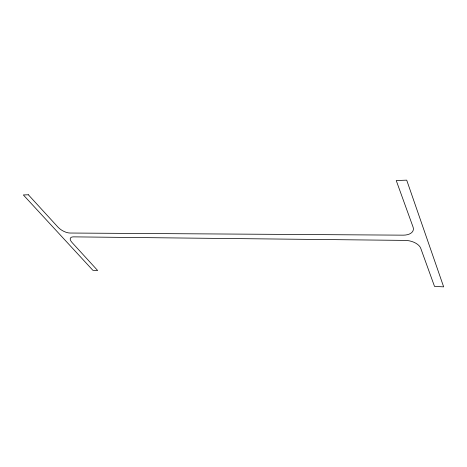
<?xml version="1.0" encoding="UTF-8"?>
<svg xmlns="http://www.w3.org/2000/svg" width="467" height="467" viewBox="0 0 467 467"><rect width="100%" height="100%" fill="white"/><g stroke="black" fill="none" stroke-linecap="round" stroke-linejoin="round"><path stroke-width="0.7" d="M28.353 194.762L23.35 194.955L92.863 270.294L97.673 270.521L71.953 242.414A9.264 3.97 28.3 0 1 73.436 236.862L405.222 240.4A13.006 7.244 12.5 0 1 420.749 248.316L434.532 286.423L443.65 286.855L406.704 180.145L396.244 180.554L413.085 227.125A13.38 7.781 12.6 0 1 403.219 235.158L69.968 233.033A9.533 4.145 29.1 0 1 58.031 227.195L28.353 194.762"/></g></svg>
